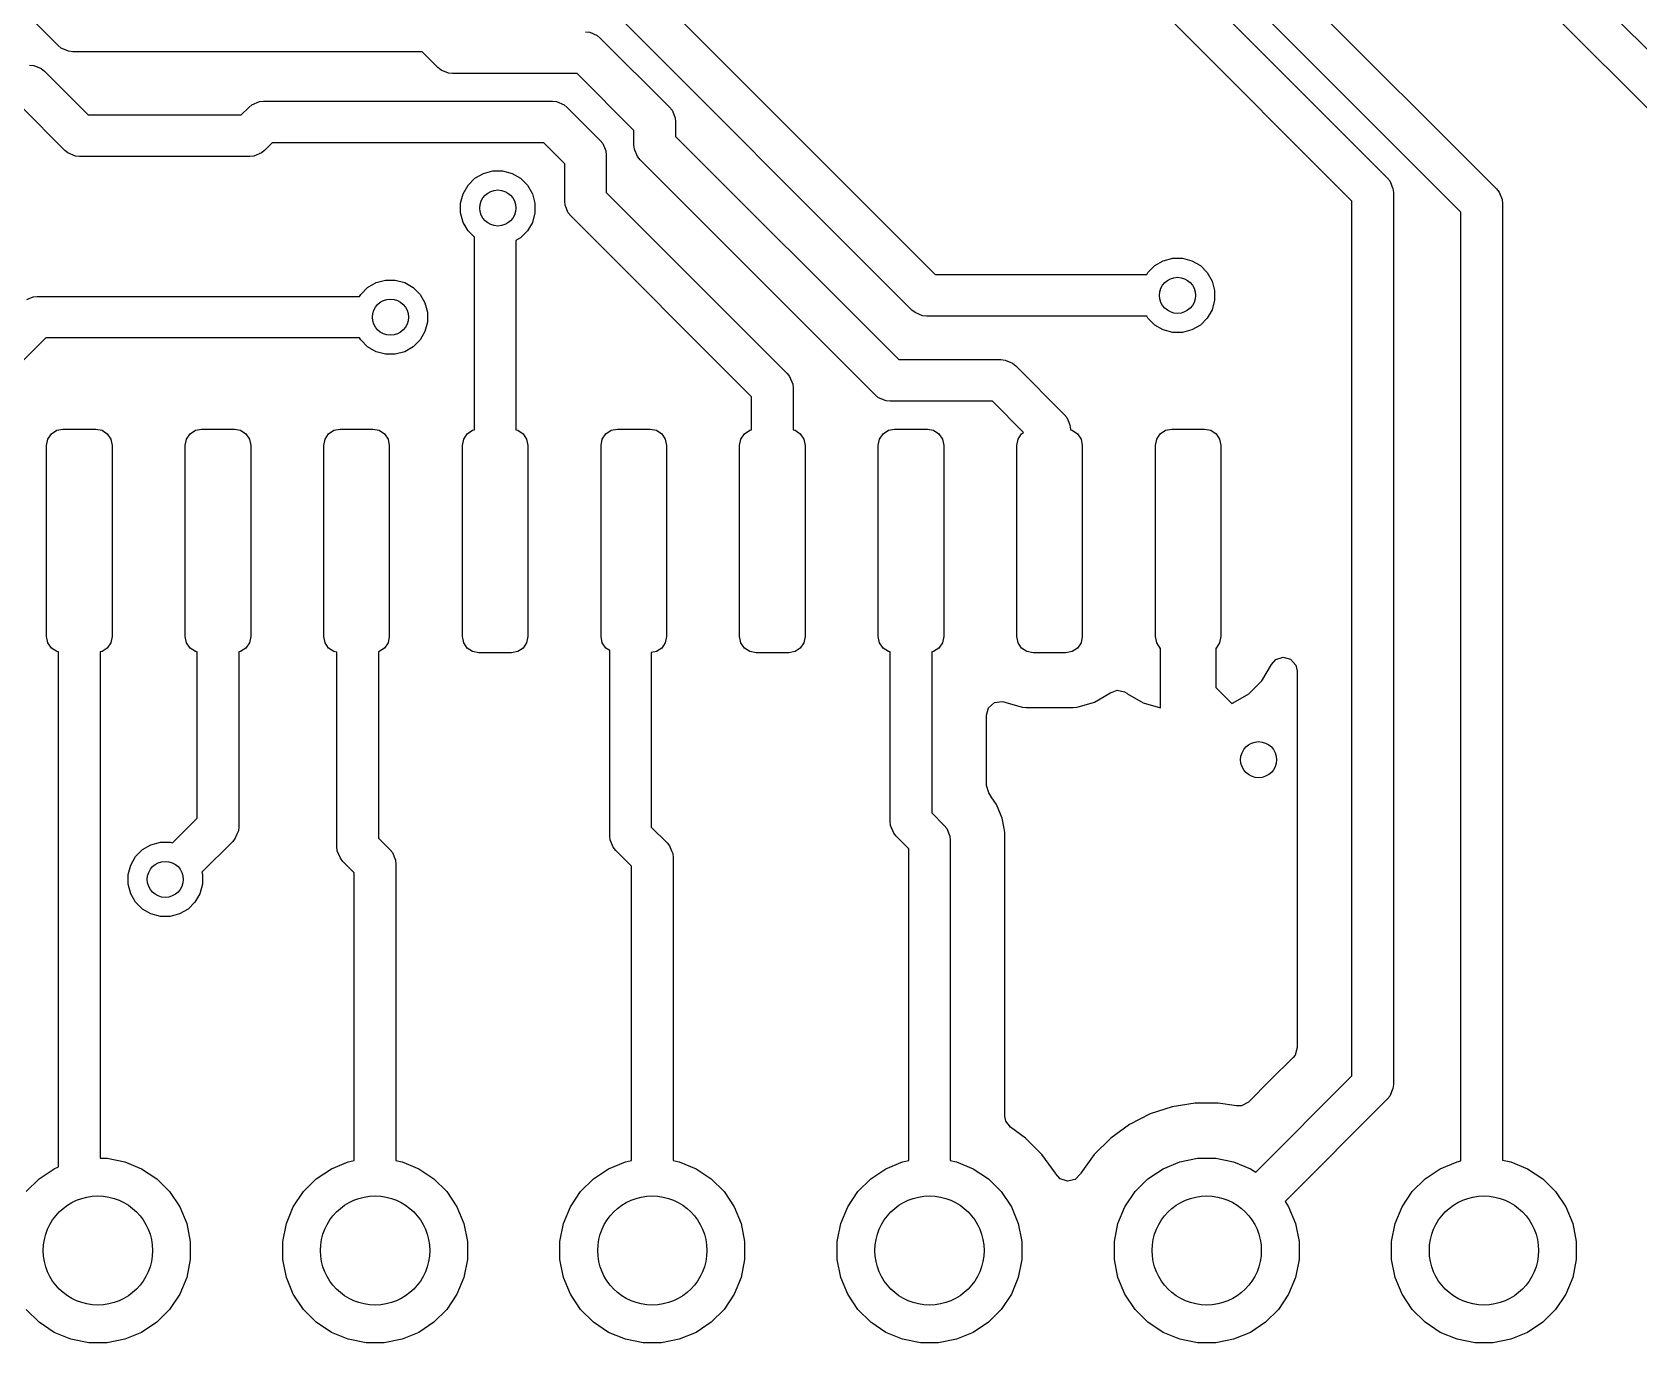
# Model space of a CAD drawing. Extents: x 2.38 to 6.32, y -6.47 to -4.51.
# Drawn here: x 3.217 to 3.797, y -6.451 to -5.978 of the extents above; entities that cross this region are included whole.
import ezdxf

# ---------------------------------------------------------------- set-up
doc = ezdxf.new("R2010")
doc.units = 0
doc.header["$MEASUREMENT"] = 0
doc.layers.add('BLACK', color=7, linetype='CONTINUOUS')

msp = doc.modelspace()

# ---------------------------------------------------------------- linework, layer by layer
at = {"layer": 'BLACK', "linetype": 'CONTINUOUS'}
for p, q in [((3.6961, -5.88038), (3.91206, -6.09633)), ((3.90365, -6.10914), (3.6833, -5.88879)), ((3.42023, -5.94253), (3.54303, -6.06533)), ((3.53462, -6.07814), (3.40743, -5.95094)), ((3.6711, -5.96009), (3.74546, -6.03444)), ((3.64136, -5.9657), (3.70609, -6.03043)), ((3.73266, -6.04285), (3.6583, -5.9685)), ((3.22655, -5.98277), (3.21585, -5.97207)), ((3.69329, -6.03884), (3.62855, -5.97411)), ((3.41689, -5.97783), (3.41835, -5.97797)), ((3.41835, -5.97797), (3.42106, -5.97909)), ((3.42106, -5.97909), (3.42219, -5.98003)), ((3.42219, -5.98003), (3.44713, -6.00497)), ((3.22769, -5.9837), (3.22655, -5.98277)), ((3.23039, -5.98482), (3.22769, -5.9837)), ((3.23186, -5.98496), (3.23039, -5.98482)), ((3.35792, -5.98496), (3.23186, -5.98496)), ((3.36358, -5.99063), (3.35792, -5.98496)), ((3.21631, -5.98978), (3.21778, -5.98992)), ((3.21778, -5.98992), (3.22048, -5.99104)), ((3.22048, -5.99104), (3.22162, -5.99197)), ((3.22162, -5.99197), (3.2374, -6.00775)), ((3.36472, -5.99157), (3.36358, -5.99063)), ((3.36742, -5.99269), (3.36472, -5.99157)), ((3.36889, -5.99283), (3.36742, -5.99269)), ((3.41378, -5.99283), (3.36889, -5.99283)), ((3.43433, -6.01338), (3.41378, -5.99283)), ((3.22899, -6.02056), (3.21321, -6.00478)), ((3.29539, -6.00503), (3.29653, -6.00409)), ((3.29653, -6.00409), (3.29923, -6.00297)), ((3.29923, -6.00297), (3.30069, -6.00283)), ((3.30069, -6.00283), (3.40492, -6.00283)), ((3.40492, -6.00283), (3.40639, -6.00297)), ((3.40639, -6.00297), (3.40909, -6.00409)), ((3.40909, -6.00409), (3.41023, -6.00503)), ((3.2374, -6.00775), (3.29267, -6.00775)), ((3.29267, -6.00775), (3.29539, -6.00503)), ((3.41023, -6.00503), (3.42213, -6.01693)), ((3.44713, -6.00497), (3.44806, -6.0061)), ((3.44806, -6.0061), (3.44918, -6.00881)), ((3.44918, -6.00881), (3.44933, -6.01027)), ((3.44933, -6.01027), (3.44933, -6.01552)), ((3.43433, -6.01863), (3.43433, -6.01338)), ((3.44933, -6.01552), (3.52983, -6.09602)), ((3.23012, -6.02149), (3.22899, -6.02056)), ((3.23283, -6.02261), (3.23012, -6.02149)), ((3.29994, -6.02149), (3.29723, -6.02261)), ((3.30107, -6.02056), (3.29994, -6.02149)), ((3.3038, -6.01783), (3.30107, -6.02056)), ((3.40182, -6.01783), (3.3038, -6.01783)), ((3.40933, -6.02534), (3.40182, -6.01783)), ((3.42213, -6.01693), (3.42306, -6.01807)), ((3.42306, -6.01807), (3.4239, -6.02009)), ((3.4239, -6.02009), (3.42418, -6.02077)), ((3.42418, -6.02077), (3.42433, -6.02223)), ((3.42433, -6.02223), (3.42433, -6.03577)), ((3.43447, -6.02009), (3.43433, -6.01863)), ((3.43559, -6.0228), (3.43447, -6.02009)), ((3.23429, -6.02275), (3.23283, -6.02261)), ((3.29577, -6.02275), (3.23429, -6.02275)), ((3.29723, -6.02261), (3.29577, -6.02275)), ((3.38002, -6.02886), (3.38343, -6.02795)), ((3.38343, -6.02795), (3.38695, -6.02795)), ((3.38695, -6.02795), (3.39036, -6.02886)), ((3.40933, -6.03887), (3.40933, -6.02534)), ((3.43652, -6.02393), (3.43559, -6.0228)), ((3.52142, -6.10883), (3.43652, -6.02393)), ((3.37272, -6.03616), (3.37448, -6.03311)), ((3.37448, -6.03311), (3.37697, -6.03062)), ((3.37697, -6.03062), (3.38002, -6.02886)), ((3.39036, -6.02886), (3.39341, -6.03062)), ((3.39341, -6.03062), (3.3959, -6.03311)), ((3.3959, -6.03311), (3.39766, -6.03616)), ((3.70609, -6.03043), (3.70702, -6.03157)), ((3.70702, -6.03157), (3.70814, -6.03427)), ((3.3718, -6.03957), (3.37272, -6.03616)), ((3.3718, -6.04309), (3.3718, -6.03957)), ((3.39766, -6.03616), (3.39857, -6.03957)), ((3.39857, -6.03957), (3.39857, -6.04309)), ((3.40947, -6.04034), (3.40933, -6.03887)), ((3.42433, -6.03577), (3.48956, -6.101)), ((3.69329, -6.35437), (3.69329, -6.03884)), ((3.70814, -6.03427), (3.70829, -6.03573)), ((3.70829, -6.03573), (3.70829, -6.35748)), ((3.74546, -6.03444), (3.74639, -6.03558)), ((3.74639, -6.03558), (3.74751, -6.03828)), ((3.74751, -6.03828), (3.74766, -6.03975)), ((3.37272, -6.0465), (3.3718, -6.04309)), ((3.39857, -6.04309), (3.39766, -6.0465)), ((3.41059, -6.04304), (3.40947, -6.04034)), ((3.41152, -6.04418), (3.41059, -6.04304)), ((3.47675, -6.10941), (3.41152, -6.04418)), ((3.73266, -6.38502), (3.73266, -6.04285)), ((3.74766, -6.03975), (3.74766, -6.3847)), ((3.37448, -6.04955), (3.37272, -6.0465)), ((3.37675, -6.05182), (3.37448, -6.04955)), ((3.3959, -6.04955), (3.39341, -6.05204)), ((3.39766, -6.0465), (3.3959, -6.04955)), ((3.37675, -6.12138), (3.37675, -6.05182)), ((3.39341, -6.05204), (3.39175, -6.053)), ((3.39175, -6.053), (3.39175, -6.12138)), ((3.61971, -6.06462), (3.6222, -6.06212)), ((3.6222, -6.06212), (3.62525, -6.06036)), ((3.62525, -6.06036), (3.62866, -6.05945)), ((3.62866, -6.05945), (3.63218, -6.05945)), ((3.63218, -6.05945), (3.63558, -6.06036)), ((3.63558, -6.06036), (3.63864, -6.06212)), ((3.63864, -6.06212), (3.64113, -6.06462)), ((3.33824, -6.07), (3.34129, -6.06824)), ((3.34129, -6.06824), (3.34469, -6.06732)), ((3.34469, -6.06732), (3.34822, -6.06732)), ((3.34822, -6.06732), (3.35162, -6.06824)), ((3.35162, -6.06824), (3.35467, -6.07)), ((3.54303, -6.06533), (3.61929, -6.06533)), ((3.61929, -6.06533), (3.61971, -6.06462)), ((3.64113, -6.06462), (3.64289, -6.06767)), ((3.64289, -6.06767), (3.6438, -6.07107)), ((3.21529, -6.0743), (3.21757, -6.07335)), ((3.21757, -6.07335), (3.21904, -6.07321)), ((3.21904, -6.07321), (3.33533, -6.07321)), ((3.33533, -6.07321), (3.33575, -6.07249)), ((3.33575, -6.07249), (3.33824, -6.07)), ((3.35467, -6.07), (3.35717, -6.07249)), ((3.35717, -6.07249), (3.35893, -6.07554)), ((3.6438, -6.07107), (3.6438, -6.0746)), ((3.35893, -6.07554), (3.35984, -6.07895)), ((3.35984, -6.07895), (3.35984, -6.08247)), ((3.53576, -6.07907), (3.53462, -6.07814)), ((3.53846, -6.08019), (3.53576, -6.07907)), ((3.53993, -6.08033), (3.53846, -6.08019)), ((3.64289, -6.078), (3.64113, -6.08105)), ((3.6438, -6.0746), (3.64289, -6.078)), ((3.35893, -6.08587), (3.35717, -6.08893)), ((3.35984, -6.08247), (3.35893, -6.08587)), ((3.61929, -6.08033), (3.53993, -6.08033)), ((3.61971, -6.08105), (3.61929, -6.08033)), ((3.6222, -6.08354), (3.61971, -6.08105)), ((3.62525, -6.08531), (3.6222, -6.08354)), ((3.62866, -6.08622), (3.62525, -6.08531)), ((3.63558, -6.08531), (3.63218, -6.08622)), ((3.63864, -6.08354), (3.63558, -6.08531)), ((3.64113, -6.08105), (3.63864, -6.08354)), ((3.22214, -6.08821), (3.19175, -6.1186)), ((3.33533, -6.08821), (3.22214, -6.08821)), ((3.33575, -6.08893), (3.33533, -6.08821)), ((3.33824, -6.09142), (3.33575, -6.08893)), ((3.34129, -6.09318), (3.33824, -6.09142)), ((3.35467, -6.09142), (3.35162, -6.09318)), ((3.35717, -6.08893), (3.35467, -6.09142)), ((3.63218, -6.08622), (3.62866, -6.08622)), ((3.34469, -6.09409), (3.34129, -6.09318)), ((3.34822, -6.09409), (3.34469, -6.09409)), ((3.35162, -6.09318), (3.34822, -6.09409)), ((3.52983, -6.09602), (3.56671, -6.09602)), ((3.56671, -6.09602), (3.56818, -6.09617)), ((3.56818, -6.09617), (3.57088, -6.09729)), ((3.57088, -6.09729), (3.57202, -6.09822)), ((3.48956, -6.101), (3.49049, -6.10213)), ((3.49049, -6.10213), (3.49161, -6.10484)), ((3.57202, -6.09822), (3.58956, -6.11576)), ((3.49161, -6.10484), (3.49175, -6.1063)), ((3.49175, -6.1063), (3.49175, -6.12138)), ((3.52255, -6.10976), (3.52142, -6.10883)), ((3.47675, -6.12138), (3.47675, -6.10941)), ((3.52526, -6.11088), (3.52255, -6.10976)), ((3.52672, -6.11102), (3.52526, -6.11088)), ((3.56361, -6.11102), (3.52672, -6.11102)), ((3.57489, -6.12231), (3.56361, -6.11102)), ((3.58956, -6.11576), (3.59049, -6.1169)), ((3.59049, -6.1169), (3.59116, -6.11852)), ((3.59116, -6.11852), (3.59161, -6.1196)), ((3.59161, -6.1196), (3.59175, -6.12106)), ((3.22244, -6.12697), (3.22289, -6.12471)), ((3.22289, -6.12471), (3.22417, -6.12279)), ((3.22417, -6.12279), (3.22609, -6.12151)), ((3.22609, -6.12151), (3.22835, -6.12106)), ((3.22835, -6.12106), (3.24016, -6.12106)), ((3.24016, -6.12106), (3.24242, -6.12151)), ((3.24242, -6.12151), (3.24433, -6.12279)), ((3.24433, -6.12279), (3.24561, -6.12471)), ((3.24561, -6.12471), (3.24606, -6.12697)), ((3.27244, -6.12697), (3.27289, -6.12471)), ((3.27289, -6.12471), (3.27417, -6.12279)), ((3.27417, -6.12279), (3.27609, -6.12151)), ((3.27609, -6.12151), (3.27835, -6.12106)), ((3.27835, -6.12106), (3.29016, -6.12106)), ((3.29016, -6.12106), (3.29242, -6.12151)), ((3.29242, -6.12151), (3.29433, -6.12279)), ((3.29433, -6.12279), (3.29561, -6.12471)), ((3.29561, -6.12471), (3.29606, -6.12697)), ((3.32244, -6.12697), (3.32289, -6.12471)), ((3.32289, -6.12471), (3.32417, -6.12279)), ((3.32417, -6.12279), (3.32609, -6.12151)), ((3.32609, -6.12151), (3.32835, -6.12106)), ((3.32835, -6.12106), (3.34016, -6.12106)), ((3.34016, -6.12106), (3.34242, -6.12151)), ((3.34242, -6.12151), (3.34433, -6.12279)), ((3.34433, -6.12279), (3.34561, -6.12471)), ((3.34561, -6.12471), (3.34606, -6.12697)), ((3.37244, -6.12697), (3.37289, -6.12471)), ((3.37289, -6.12471), (3.37417, -6.12279)), ((3.37417, -6.12279), (3.37609, -6.12151)), ((3.37609, -6.12151), (3.37675, -6.12138)), ((3.39175, -6.12138), (3.39242, -6.12151)), ((3.39242, -6.12151), (3.39433, -6.12279)), ((3.39433, -6.12279), (3.39561, -6.12471)), ((3.39561, -6.12471), (3.39606, -6.12697)), ((3.42244, -6.12697), (3.42289, -6.12471)), ((3.42289, -6.12471), (3.42417, -6.12279)), ((3.42417, -6.12279), (3.42609, -6.12151)), ((3.42609, -6.12151), (3.42835, -6.12106)), ((3.42835, -6.12106), (3.44016, -6.12106)), ((3.44016, -6.12106), (3.44242, -6.12151)), ((3.44242, -6.12151), (3.44433, -6.12279)), ((3.44433, -6.12279), (3.44561, -6.12471)), ((3.44561, -6.12471), (3.44606, -6.12697)), ((3.47244, -6.12697), (3.47289, -6.12471)), ((3.47289, -6.12471), (3.47417, -6.12279)), ((3.47417, -6.12279), (3.47609, -6.12151)), ((3.47609, -6.12151), (3.47675, -6.12138)), ((3.49175, -6.12138), (3.49242, -6.12151)), ((3.49242, -6.12151), (3.49433, -6.12279)), ((3.49433, -6.12279), (3.49561, -6.12471)), ((3.49561, -6.12471), (3.49606, -6.12697)), ((3.52244, -6.12697), (3.52289, -6.12471)), ((3.52289, -6.12471), (3.52417, -6.12279)), ((3.52417, -6.12279), (3.52609, -6.12151)), ((3.52609, -6.12151), (3.52835, -6.12106)), ((3.52835, -6.12106), (3.54016, -6.12106)), ((3.54016, -6.12106), (3.54242, -6.12151)), ((3.54242, -6.12151), (3.54433, -6.12279)), ((3.54433, -6.12279), (3.54561, -6.12471)), ((3.54561, -6.12471), (3.54606, -6.12697)), ((3.57244, -6.12697), (3.57289, -6.12471)), ((3.57289, -6.12471), (3.57417, -6.12279)), ((3.57417, -6.12279), (3.57489, -6.12231)), ((3.59175, -6.12106), (3.59175, -6.12138)), ((3.59175, -6.12138), (3.59242, -6.12151)), ((3.59242, -6.12151), (3.59433, -6.12279)), ((3.59433, -6.12279), (3.59561, -6.12471)), ((3.59561, -6.12471), (3.59606, -6.12697)), ((3.62244, -6.12697), (3.62289, -6.12471)), ((3.62289, -6.12471), (3.62417, -6.12279)), ((3.62417, -6.12279), (3.62609, -6.12151)), ((3.62609, -6.12151), (3.62835, -6.12106)), ((3.62835, -6.12106), (3.64016, -6.12106)), ((3.64016, -6.12106), (3.64242, -6.12151)), ((3.64242, -6.12151), (3.64433, -6.12279)), ((3.64433, -6.12279), (3.64561, -6.12471)), ((3.64561, -6.12471), (3.64606, -6.12697)), ((3.22244, -6.19587), (3.22244, -6.12697)), ((3.24606, -6.12697), (3.24606, -6.19587)), ((3.27244, -6.19587), (3.27244, -6.12697)), ((3.29606, -6.12697), (3.29606, -6.19587)), ((3.32244, -6.19587), (3.32244, -6.12697)), ((3.34606, -6.12697), (3.34606, -6.19587)), ((3.37244, -6.19587), (3.37244, -6.12697)), ((3.39606, -6.12697), (3.39606, -6.19587)), ((3.42244, -6.19587), (3.42244, -6.12697)), ((3.44606, -6.12697), (3.44606, -6.19587)), ((3.47244, -6.19587), (3.47244, -6.12697)), ((3.49606, -6.12697), (3.49606, -6.19587)), ((3.52244, -6.19587), (3.52244, -6.12697)), ((3.54606, -6.12697), (3.54606, -6.19587)), ((3.57244, -6.19587), (3.57244, -6.12697)), ((3.59606, -6.12697), (3.59606, -6.19587)), ((3.62244, -6.19587), (3.62244, -6.12697)), ((3.64606, -6.12697), (3.64606, -6.19587)), ((3.22289, -6.19813), (3.22244, -6.19587)), ((3.24606, -6.19587), (3.24561, -6.19813)), ((3.27289, -6.19813), (3.27244, -6.19587)), ((3.29606, -6.19587), (3.29561, -6.19813)), ((3.32289, -6.19813), (3.32244, -6.19587)), ((3.34606, -6.19587), (3.34561, -6.19813)), ((3.37289, -6.19813), (3.37244, -6.19587)), ((3.39606, -6.19587), (3.39561, -6.19813)), ((3.42289, -6.19813), (3.42244, -6.19587)), ((3.44606, -6.19587), (3.44561, -6.19813)), ((3.47289, -6.19813), (3.47244, -6.19587)), ((3.49606, -6.19587), (3.49561, -6.19813)), ((3.52289, -6.19813), (3.52244, -6.19587)), ((3.54606, -6.19587), (3.54561, -6.19813)), ((3.57289, -6.19813), (3.57244, -6.19587)), ((3.59606, -6.19587), (3.59561, -6.19813)), ((3.62289, -6.19813), (3.62244, -6.19587)), ((3.64606, -6.19587), (3.64561, -6.19813)), ((3.22417, -6.20004), (3.22289, -6.19813)), ((3.22609, -6.20132), (3.22417, -6.20004)), ((3.22675, -6.20145), (3.22609, -6.20132)), ((3.22675, -6.38715), (3.22675, -6.20145)), ((3.24242, -6.20132), (3.24175, -6.20145)), ((3.24175, -6.20145), (3.24175, -6.38402)), ((3.24433, -6.20004), (3.24242, -6.20132)), ((3.24561, -6.19813), (3.24433, -6.20004)), ((3.27417, -6.20004), (3.27289, -6.19813)), ((3.27609, -6.20132), (3.27417, -6.20004)), ((3.27675, -6.20145), (3.27609, -6.20132)), ((3.27675, -6.26136), (3.27675, -6.20145)), ((3.29242, -6.20132), (3.29175, -6.20145)), ((3.29175, -6.20145), (3.29175, -6.26446)), ((3.29433, -6.20004), (3.29242, -6.20132)), ((3.29561, -6.19813), (3.29433, -6.20004)), ((3.32417, -6.20004), (3.32289, -6.19813)), ((3.32609, -6.20132), (3.32417, -6.20004)), ((3.32715, -6.20153), (3.32609, -6.20132)), ((3.32715, -6.27165), (3.32715, -6.20153)), ((3.34242, -6.20132), (3.34215, -6.20138)), ((3.34215, -6.20138), (3.34215, -6.26855)), ((3.34433, -6.20004), (3.34242, -6.20132)), ((3.34561, -6.19813), (3.34433, -6.20004)), ((3.37417, -6.20004), (3.37289, -6.19813)), ((3.37609, -6.20132), (3.37417, -6.20004)), ((3.37835, -6.20177), (3.37609, -6.20132)), ((3.39016, -6.20177), (3.37835, -6.20177)), ((3.39242, -6.20132), (3.39016, -6.20177)), ((3.39433, -6.20004), (3.39242, -6.20132)), ((3.39561, -6.19813), (3.39433, -6.20004)), ((3.42417, -6.20004), (3.42289, -6.19813)), ((3.42557, -6.20098), (3.42417, -6.20004)), ((3.42557, -6.26772), (3.42557, -6.20098)), ((3.44242, -6.20132), (3.44057, -6.20169)), ((3.44057, -6.20169), (3.44057, -6.26461)), ((3.44433, -6.20004), (3.44242, -6.20132)), ((3.44561, -6.19813), (3.44433, -6.20004)), ((3.47417, -6.20004), (3.47289, -6.19813)), ((3.47609, -6.20132), (3.47417, -6.20004)), ((3.47835, -6.20177), (3.47609, -6.20132)), ((3.49016, -6.20177), (3.47835, -6.20177)), ((3.49242, -6.20132), (3.49016, -6.20177)), ((3.49433, -6.20004), (3.49242, -6.20132)), ((3.49561, -6.19813), (3.49433, -6.20004)), ((3.52417, -6.20004), (3.52289, -6.19813)), ((3.52609, -6.20132), (3.52417, -6.20004)), ((3.52675, -6.20145), (3.52609, -6.20132)), ((3.52675, -6.2626), (3.52675, -6.20145)), ((3.54242, -6.20132), (3.54175, -6.20145)), ((3.54175, -6.20145), (3.54175, -6.25949)), ((3.54433, -6.20004), (3.54242, -6.20132)), ((3.54561, -6.19813), (3.54433, -6.20004)), ((3.57417, -6.20004), (3.57289, -6.19813)), ((3.57609, -6.20132), (3.57417, -6.20004)), ((3.57835, -6.20177), (3.57609, -6.20132)), ((3.59016, -6.20177), (3.57835, -6.20177)), ((3.59242, -6.20132), (3.59016, -6.20177)), ((3.59433, -6.20004), (3.59242, -6.20132)), ((3.59561, -6.19813), (3.59433, -6.20004)), ((3.62417, -6.20004), (3.62289, -6.19813)), ((3.62425, -6.2001), (3.62417, -6.20004)), ((3.62425, -6.22165), (3.62425, -6.2001)), ((3.64433, -6.20004), (3.64425, -6.2001)), ((3.64425, -6.2001), (3.64425, -6.21428)), ((3.64561, -6.19813), (3.64433, -6.20004)), ((3.66079, -6.21187), (3.66428, -6.20597)), ((3.66428, -6.20597), (3.66436, -6.20601)), ((3.66436, -6.20601), (3.66586, -6.20421)), ((3.66586, -6.20421), (3.66852, -6.20337)), ((3.66852, -6.20337), (3.67122, -6.2041)), ((3.67122, -6.2041), (3.67309, -6.20618)), ((3.67309, -6.20618), (3.67358, -6.20833)), ((3.65616, -6.2165), (3.66079, -6.21187)), ((3.66079, -6.21187), (3.66079, -6.21187)), ((3.67358, -6.20833), (3.67358, -6.34416)), ((3.60041, -6.21956), (3.60598, -6.21626)), ((3.60598, -6.21626), (3.60625, -6.2161)), ((3.60598, -6.21626), (3.60598, -6.21626)), ((3.60625, -6.2161), (3.60627, -6.21615)), ((3.60627, -6.21615), (3.60858, -6.21524)), ((3.60858, -6.21524), (3.61132, -6.21579)), ((3.61132, -6.21579), (3.61207, -6.21634)), ((3.61207, -6.21634), (3.6121, -6.21631)), ((3.6121, -6.21631), (3.61234, -6.2165)), ((3.61234, -6.2165), (3.61798, -6.21983)), ((3.64425, -6.21428), (3.64997, -6.21999)), ((3.65053, -6.21983), (3.65616, -6.2165)), ((3.56146, -6.22424), (3.56224, -6.22155)), ((3.56146, -6.24952), (3.56146, -6.22424)), ((3.56224, -6.22155), (3.56436, -6.21972)), ((3.56436, -6.21972), (3.56712, -6.21933)), ((3.56712, -6.21933), (3.5678, -6.21947)), ((3.5678, -6.21947), (3.56809, -6.21956)), ((3.56809, -6.21956), (3.56809, -6.21956)), ((3.56809, -6.21956), (3.57431, -6.22136)), ((3.57431, -6.22136), (3.57576, -6.22148)), ((3.57576, -6.22148), (3.57576, -6.22148)), ((3.57576, -6.22148), (3.59274, -6.22148)), ((3.59274, -6.22148), (3.5942, -6.22136)), ((3.59274, -6.22148), (3.59274, -6.22148)), ((3.5942, -6.22136), (3.60041, -6.21956)), ((3.61798, -6.21983), (3.62425, -6.22165)), ((3.64997, -6.21999), (3.65053, -6.21983)), ((3.56146, -6.24961), (3.56146, -6.24952)), ((3.56229, -6.25227), (3.56146, -6.24961)), ((3.56347, -6.25404), (3.56229, -6.25227)), ((3.56487, -6.25613), (3.56347, -6.25404)), ((3.56347, -6.25404), (3.56347, -6.25404)), ((3.54175, -6.25949), (3.54625, -6.26399)), ((3.56505, -6.25641), (3.56487, -6.25613)), ((3.5671, -6.26136), (3.56505, -6.25641)), ((3.26782, -6.27029), (3.27675, -6.26136)), ((3.29175, -6.26446), (3.29161, -6.26593)), ((3.44057, -6.26461), (3.44625, -6.27029)), ((3.5269, -6.26406), (3.52675, -6.2626)), ((3.52802, -6.26677), (3.5269, -6.26406)), ((3.54625, -6.26399), (3.54718, -6.26512)), ((3.54718, -6.26512), (3.5483, -6.26783)), ((3.56784, -6.26507), (3.5671, -6.26136)), ((3.56815, -6.26661), (3.56784, -6.26507)), ((3.25703, -6.27275), (3.26009, -6.27099)), ((3.26009, -6.27099), (3.26349, -6.27008)), ((3.26349, -6.27008), (3.26701, -6.27008)), ((3.26701, -6.27008), (3.26782, -6.27029)), ((3.28956, -6.26977), (3.27842, -6.2809)), ((3.29049, -6.26863), (3.28956, -6.26977)), ((3.29108, -6.2672), (3.29049, -6.26863)), ((3.29161, -6.26593), (3.29108, -6.2672)), ((3.34215, -6.26855), (3.34625, -6.27265)), ((3.42571, -6.26918), (3.42557, -6.26772)), ((3.42683, -6.27188), (3.42571, -6.26918)), ((3.44625, -6.27029), (3.44718, -6.27142)), ((3.44718, -6.27142), (3.44788, -6.27312)), ((3.52895, -6.2679), (3.52802, -6.26677)), ((3.53344, -6.2724), (3.52895, -6.2679)), ((3.5483, -6.26783), (3.54844, -6.26929)), ((3.54844, -6.26929), (3.54844, -6.38486)), ((3.56815, -6.36884), (3.56815, -6.26661)), ((3.56815, -6.26661), (3.56815, -6.26661)), ((3.25278, -6.2783), (3.25454, -6.27525)), ((3.25454, -6.27525), (3.25703, -6.27275)), ((3.32729, -6.27312), (3.32715, -6.27165)), ((3.32841, -6.27582), (3.32729, -6.27312)), ((3.32934, -6.27696), (3.32841, -6.27582)), ((3.33344, -6.28106), (3.32934, -6.27696)), ((3.34625, -6.27265), (3.34718, -6.27379)), ((3.34718, -6.27379), (3.3483, -6.27649)), ((3.3483, -6.27649), (3.34844, -6.27795)), ((3.42777, -6.27302), (3.42683, -6.27188)), ((3.43344, -6.2787), (3.42777, -6.27302)), ((3.44788, -6.27312), (3.4483, -6.27413)), ((3.4483, -6.27413), (3.44844, -6.27559)), ((3.44844, -6.27559), (3.44844, -6.38486)), ((3.53344, -6.38486), (3.53344, -6.2724)), ((3.25187, -6.2817), (3.25278, -6.2783)), ((3.25187, -6.28523), (3.25187, -6.2817)), ((3.27842, -6.2809), (3.27864, -6.2817)), ((3.27864, -6.2817), (3.27864, -6.28523)), ((3.33344, -6.38486), (3.33344, -6.28106)), ((3.34844, -6.27795), (3.34844, -6.38486)), ((3.43344, -6.38486), (3.43344, -6.2787)), ((3.25278, -6.28863), (3.25187, -6.28523)), ((3.25454, -6.29168), (3.25278, -6.28863)), ((3.27772, -6.28863), (3.27596, -6.29168)), ((3.27864, -6.28523), (3.27772, -6.28863)), ((3.25703, -6.29417), (3.25454, -6.29168)), ((3.26009, -6.29594), (3.25703, -6.29417)), ((3.27347, -6.29417), (3.27042, -6.29594)), ((3.27596, -6.29168), (3.27347, -6.29417)), ((3.26349, -6.29685), (3.26009, -6.29594)), ((3.26701, -6.29685), (3.26349, -6.29685)), ((3.27042, -6.29594), (3.26701, -6.29685)), ((3.67358, -6.34416), (3.6728, -6.34684)), ((3.67213, -6.34766), (3.66385, -6.35594)), ((3.6728, -6.34684), (3.67213, -6.34766)), ((3.66385, -6.35594), (3.65599, -6.3638)), ((3.6586, -6.38906), (3.69329, -6.35437)), ((3.70829, -6.35748), (3.70814, -6.35894)), ((3.63676, -6.36415), (3.62849, -6.36546)), ((3.64513, -6.36415), (3.63676, -6.36415)), ((3.65171, -6.3652), (3.64513, -6.36415)), ((3.65599, -6.3638), (3.65354, -6.36514)), ((3.70609, -6.36278), (3.6692, -6.39967)), ((3.70702, -6.36165), (3.70609, -6.36278)), ((3.70814, -6.35894), (3.70702, -6.36165)), ((3.56849, -6.37064), (3.56815, -6.36884)), ((3.62053, -6.36805), (3.61308, -6.37185)), ((3.62849, -6.36546), (3.62053, -6.36805)), ((3.62053, -6.36805), (3.62053, -6.36805)), ((3.62849, -6.36546), (3.62849, -6.36546)), ((3.62849, -6.36546), (3.62849, -6.36546)), ((3.65354, -6.36514), (3.65171, -6.3652)), ((3.57019, -6.37285), (3.56849, -6.37064)), ((3.57558, -6.37677), (3.57019, -6.37285)), ((3.61308, -6.37185), (3.60631, -6.37677)), ((3.5815, -6.38269), (3.57558, -6.37677)), ((3.57558, -6.37677), (3.57558, -6.37677)), ((3.57558, -6.37677), (3.57558, -6.37677)), ((3.60631, -6.37677), (3.60039, -6.38269)), ((3.60631, -6.37677), (3.60631, -6.37677)), ((3.22517, -6.38781), (3.22675, -6.38715)), ((3.24175, -6.38402), (3.24423, -6.38402)), ((3.24423, -6.38402), (3.25066, -6.3853)), ((3.25066, -6.3853), (3.25672, -6.38781)), ((3.32517, -6.38781), (3.33123, -6.3853)), ((3.33123, -6.3853), (3.33344, -6.38486)), ((3.34844, -6.38486), (3.35066, -6.3853)), ((3.35066, -6.3853), (3.35672, -6.38781)), ((3.42517, -6.38781), (3.43123, -6.3853)), ((3.43123, -6.3853), (3.43344, -6.38486)), ((3.44844, -6.38486), (3.45066, -6.3853)), ((3.45066, -6.3853), (3.45672, -6.38781)), ((3.52517, -6.38781), (3.53123, -6.3853)), ((3.53123, -6.3853), (3.53344, -6.38486)), ((3.54844, -6.38486), (3.55066, -6.3853)), ((3.55066, -6.3853), (3.55672, -6.38781)), ((3.58642, -6.38946), (3.5815, -6.38269)), ((3.5815, -6.38269), (3.5815, -6.38269)), ((3.5815, -6.38269), (3.5815, -6.38269)), ((3.60039, -6.38269), (3.59547, -6.38946)), ((3.60039, -6.38269), (3.60039, -6.38269)), ((3.62517, -6.38781), (3.63123, -6.3853)), ((3.63123, -6.3853), (3.63766, -6.38402)), ((3.63766, -6.38402), (3.64423, -6.38402)), ((3.64423, -6.38402), (3.65066, -6.3853)), ((3.65066, -6.3853), (3.65672, -6.38781)), ((3.72517, -6.38781), (3.73123, -6.3853)), ((3.73123, -6.3853), (3.73266, -6.38502)), ((3.74766, -6.3847), (3.75066, -6.3853)), ((3.75066, -6.3853), (3.75672, -6.38781)), ((3.21508, -6.39609), (3.21972, -6.39145)), ((3.21972, -6.39145), (3.22517, -6.38781)), ((3.25672, -6.38781), (3.26217, -6.39145)), ((3.26217, -6.39145), (3.26681, -6.39609)), ((3.31508, -6.39609), (3.31972, -6.39145)), ((3.31972, -6.39145), (3.32517, -6.38781)), ((3.35672, -6.38781), (3.36217, -6.39145)), ((3.36217, -6.39145), (3.36681, -6.39609)), ((3.41508, -6.39609), (3.41972, -6.39145)), ((3.41972, -6.39145), (3.42517, -6.38781)), ((3.45672, -6.38781), (3.46217, -6.39145)), ((3.46217, -6.39145), (3.46681, -6.39609)), ((3.51508, -6.39609), (3.51972, -6.39145)), ((3.51972, -6.39145), (3.52517, -6.38781)), ((3.55672, -6.38781), (3.56217, -6.39145)), ((3.56217, -6.39145), (3.56681, -6.39609)), ((3.58643, -6.38947), (3.58642, -6.38946)), ((3.58652, -6.38966), (3.58643, -6.38947)), ((3.58809, -6.39147), (3.58652, -6.38966)), ((3.59073, -6.39237), (3.58809, -6.39147)), ((3.59345, -6.3917), (3.59073, -6.39237)), ((3.59536, -6.38966), (3.59345, -6.3917)), ((3.59547, -6.38946), (3.59536, -6.38966)), ((3.61508, -6.39609), (3.61972, -6.39145)), ((3.61972, -6.39145), (3.62517, -6.38781)), ((3.65672, -6.38781), (3.6586, -6.38906)), ((3.71508, -6.39609), (3.71972, -6.39145)), ((3.71972, -6.39145), (3.72517, -6.38781)), ((3.75672, -6.38781), (3.76217, -6.39145)), ((3.76217, -6.39145), (3.76681, -6.39609)), ((3.26681, -6.39609), (3.27046, -6.40155)), ((3.31143, -6.40155), (3.31508, -6.39609)), ((3.36681, -6.39609), (3.37046, -6.40155)), ((3.41143, -6.40155), (3.41508, -6.39609)), ((3.46681, -6.39609), (3.47046, -6.40155)), ((3.51143, -6.40155), (3.51508, -6.39609)), ((3.56681, -6.39609), (3.57046, -6.40155)), ((3.61143, -6.40155), (3.61508, -6.39609)), ((3.71143, -6.40155), (3.71508, -6.39609)), ((3.76681, -6.39609), (3.77046, -6.40155)), ((3.27046, -6.40155), (3.27297, -6.40761)), ((3.30892, -6.40761), (3.31143, -6.40155)), ((3.37046, -6.40155), (3.37297, -6.40761)), ((3.40892, -6.40761), (3.41143, -6.40155)), ((3.47046, -6.40155), (3.47297, -6.40761)), ((3.50892, -6.40761), (3.51143, -6.40155)), ((3.57046, -6.40155), (3.57297, -6.40761)), ((3.60892, -6.40761), (3.61143, -6.40155)), ((3.6692, -6.39967), (3.67046, -6.40155)), ((3.67046, -6.40155), (3.67297, -6.40761)), ((3.70892, -6.40761), (3.71143, -6.40155)), ((3.77046, -6.40155), (3.77297, -6.40761)), ((3.27297, -6.40761), (3.27425, -6.41404)), ((3.30764, -6.41404), (3.30892, -6.40761)), ((3.37297, -6.40761), (3.37425, -6.41404)), ((3.40764, -6.41404), (3.40892, -6.40761)), ((3.47297, -6.40761), (3.47425, -6.41404)), ((3.50764, -6.41404), (3.50892, -6.40761)), ((3.57297, -6.40761), (3.57425, -6.41404)), ((3.60764, -6.41404), (3.60892, -6.40761)), ((3.67297, -6.40761), (3.67425, -6.41404)), ((3.70764, -6.41404), (3.70892, -6.40761)), ((3.77297, -6.40761), (3.77425, -6.41404)), ((3.27425, -6.41404), (3.27425, -6.4206)), ((3.30764, -6.4206), (3.30764, -6.41404)), ((3.37425, -6.41404), (3.37425, -6.4206)), ((3.40764, -6.4206), (3.40764, -6.41404)), ((3.47425, -6.41404), (3.47425, -6.4206)), ((3.50764, -6.4206), (3.50764, -6.41404)), ((3.57425, -6.41404), (3.57425, -6.4206)), ((3.60764, -6.4206), (3.60764, -6.41404)), ((3.67425, -6.41404), (3.67425, -6.4206)), ((3.70764, -6.4206), (3.70764, -6.41404)), ((3.77425, -6.41404), (3.77425, -6.4206)), ((3.27425, -6.4206), (3.27297, -6.42704)), ((3.30892, -6.42704), (3.30764, -6.4206)), ((3.37425, -6.4206), (3.37297, -6.42704)), ((3.40892, -6.42704), (3.40764, -6.4206)), ((3.47425, -6.4206), (3.47297, -6.42704)), ((3.50892, -6.42704), (3.50764, -6.4206)), ((3.57425, -6.4206), (3.57297, -6.42704)), ((3.60892, -6.42704), (3.60764, -6.4206)), ((3.67425, -6.4206), (3.67297, -6.42704)), ((3.70892, -6.42704), (3.70764, -6.4206)), ((3.77425, -6.4206), (3.77297, -6.42704)), ((3.27297, -6.42704), (3.27046, -6.4331)), ((3.31143, -6.4331), (3.30892, -6.42704)), ((3.37297, -6.42704), (3.37046, -6.4331)), ((3.41143, -6.4331), (3.40892, -6.42704)), ((3.47297, -6.42704), (3.47046, -6.4331)), ((3.51143, -6.4331), (3.50892, -6.42704)), ((3.57297, -6.42704), (3.57046, -6.4331)), ((3.61143, -6.4331), (3.60892, -6.42704)), ((3.67297, -6.42704), (3.67046, -6.4331)), ((3.71143, -6.4331), (3.70892, -6.42704)), ((3.77297, -6.42704), (3.77046, -6.4331)), ((3.27046, -6.4331), (3.26681, -6.43855)), ((3.31508, -6.43855), (3.31143, -6.4331)), ((3.37046, -6.4331), (3.36681, -6.43855)), ((3.41508, -6.43855), (3.41143, -6.4331)), ((3.47046, -6.4331), (3.46681, -6.43855)), ((3.51508, -6.43855), (3.51143, -6.4331)), ((3.57046, -6.4331), (3.56681, -6.43855)), ((3.61508, -6.43855), (3.61143, -6.4331)), ((3.67046, -6.4331), (3.66681, -6.43855)), ((3.71508, -6.43855), (3.71143, -6.4331)), ((3.77046, -6.4331), (3.76681, -6.43855)), ((3.21972, -6.44319), (3.21508, -6.43855)), ((3.26681, -6.43855), (3.26217, -6.44319)), ((3.31972, -6.44319), (3.31508, -6.43855)), ((3.36681, -6.43855), (3.36217, -6.44319)), ((3.41972, -6.44319), (3.41508, -6.43855)), ((3.46681, -6.43855), (3.46217, -6.44319)), ((3.51972, -6.44319), (3.51508, -6.43855)), ((3.56681, -6.43855), (3.56217, -6.44319)), ((3.61972, -6.44319), (3.61508, -6.43855)), ((3.66681, -6.43855), (3.66217, -6.44319)), ((3.71972, -6.44319), (3.71508, -6.43855)), ((3.76681, -6.43855), (3.76217, -6.44319)), ((3.22517, -6.44684), (3.21972, -6.44319)), ((3.26217, -6.44319), (3.25672, -6.44684)), ((3.32517, -6.44684), (3.31972, -6.44319)), ((3.36217, -6.44319), (3.35672, -6.44684)), ((3.42517, -6.44684), (3.41972, -6.44319)), ((3.46217, -6.44319), (3.45672, -6.44684)), ((3.52517, -6.44684), (3.51972, -6.44319)), ((3.56217, -6.44319), (3.55672, -6.44684)), ((3.62517, -6.44684), (3.61972, -6.44319)), ((3.66217, -6.44319), (3.65672, -6.44684)), ((3.72517, -6.44684), (3.71972, -6.44319)), ((3.76217, -6.44319), (3.75672, -6.44684)), ((3.23123, -6.44935), (3.22517, -6.44684)), ((3.23766, -6.45063), (3.23123, -6.44935)), ((3.24423, -6.45063), (3.23766, -6.45063)), ((3.25066, -6.44935), (3.24423, -6.45063)), ((3.25672, -6.44684), (3.25066, -6.44935)), ((3.33123, -6.44935), (3.32517, -6.44684)), ((3.33766, -6.45063), (3.33123, -6.44935)), ((3.34422, -6.45063), (3.33766, -6.45063)), ((3.35066, -6.44935), (3.34422, -6.45063)), ((3.35672, -6.44684), (3.35066, -6.44935)), ((3.43123, -6.44935), (3.42517, -6.44684)), ((3.43766, -6.45063), (3.43123, -6.44935)), ((3.44422, -6.45063), (3.43766, -6.45063)), ((3.45066, -6.44935), (3.44422, -6.45063)), ((3.45672, -6.44684), (3.45066, -6.44935)), ((3.53123, -6.44935), (3.52517, -6.44684)), ((3.53766, -6.45063), (3.53123, -6.44935)), ((3.54422, -6.45063), (3.53766, -6.45063)), ((3.55066, -6.44935), (3.54422, -6.45063)), ((3.55672, -6.44684), (3.55066, -6.44935)), ((3.63123, -6.44935), (3.62517, -6.44684)), ((3.63766, -6.45063), (3.63123, -6.44935)), ((3.64423, -6.45063), (3.63766, -6.45063)), ((3.65066, -6.44935), (3.64423, -6.45063)), ((3.65672, -6.44684), (3.65066, -6.44935)), ((3.73123, -6.44935), (3.72517, -6.44684)), ((3.73766, -6.45063), (3.73123, -6.44935)), ((3.74423, -6.45063), (3.73766, -6.45063)), ((3.75066, -6.44935), (3.74423, -6.45063)), ((3.75672, -6.44684), (3.75066, -6.44935))]:
    msp.add_line(p, q, dxfattribs=at)
at = {"layer": 'BLACK'}
for centre, radius in [((3.38519, -6.04133), 0.0065), ((3.63042, -6.07283), 0.0065), ((3.34646, -6.08071), 0.0065), ((3.65967, -6.2403), 0.0065), ((3.26525, -6.28346), 0.0065), ((3.24094, -6.41732), 0.01969), ((3.34094, -6.41732), 0.01969), ((3.44094, -6.41732), 0.01969), ((3.54094, -6.41732), 0.01969), ((3.64094, -6.41732), 0.01969), ((3.74094, -6.41732), 0.01969)]:
    msp.add_circle(centre, radius, dxfattribs=at)

doc.saveas('drawing.dxf')
